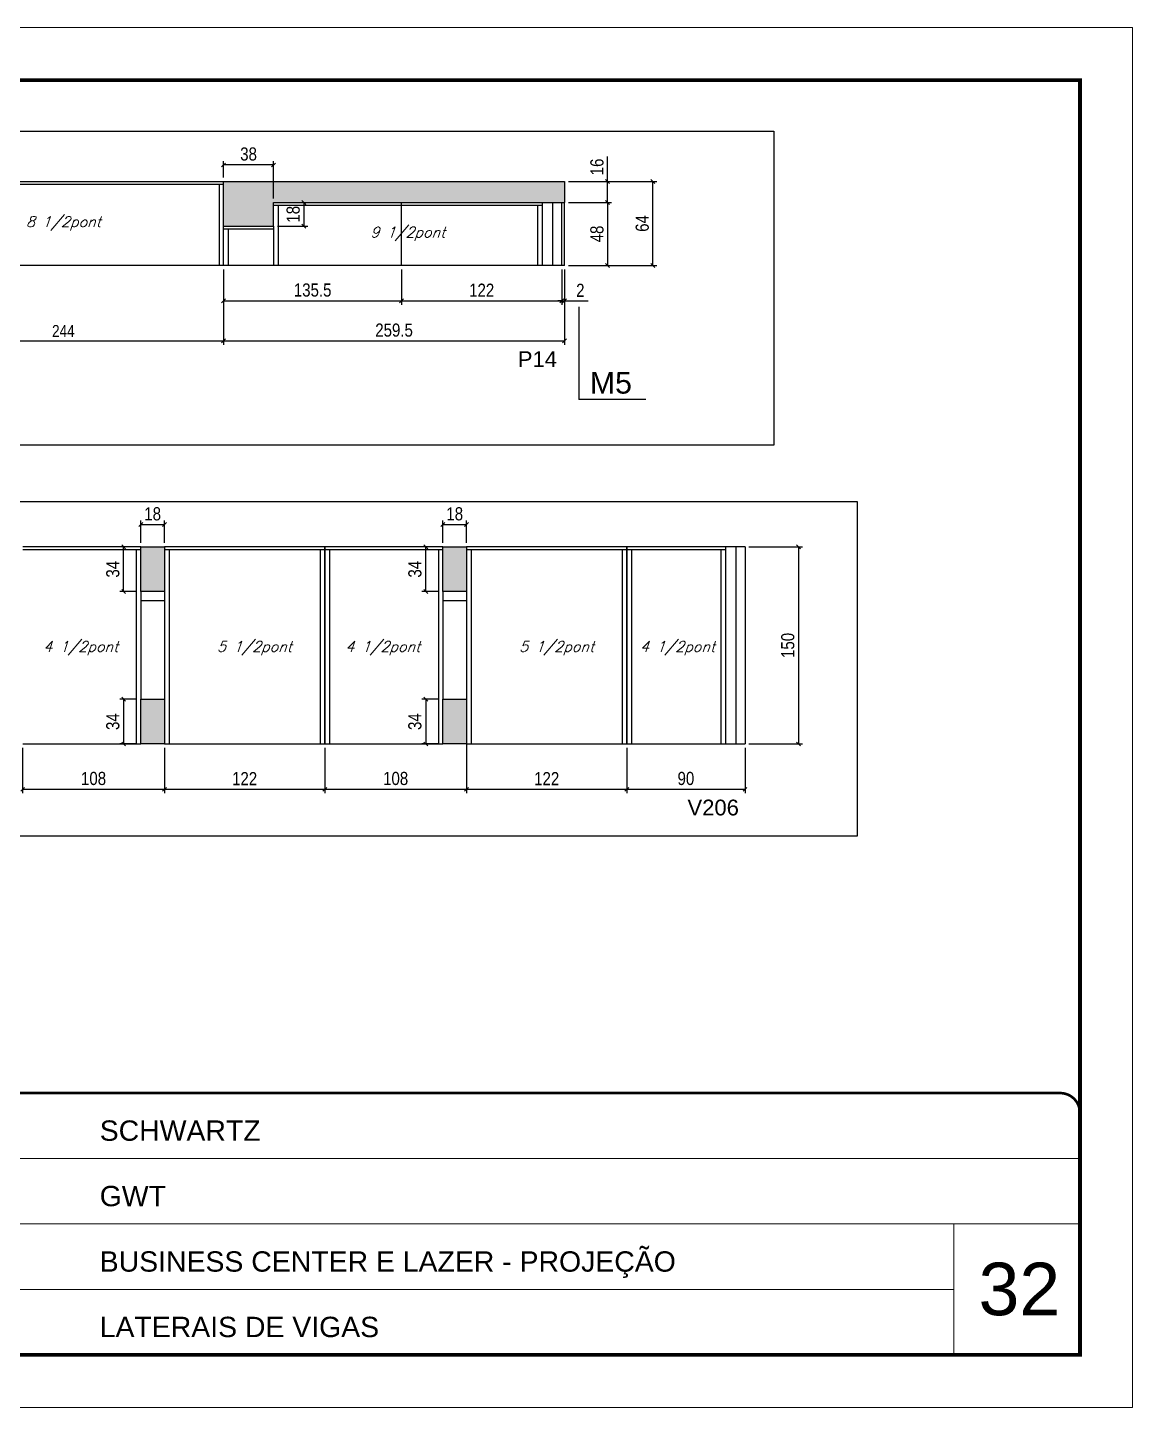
# Model space of a CAD drawing. Extents: x 2603 to 22413, y 1253 to 30260.
# Drawn here: x 8029 to 8870, y 20779 to 21829 of the extents above; entities that cross this region are included whole.
import ezdxf

# ---------------------------------------------------------------- set-up
doc = ezdxf.new("R2010")
doc.units = 0
doc.linetypes.add('CONTINUO', pattern=[0])
doc.linetypes.add('DASHED', pattern=[0.75, 0.5, -0.25])
for name, color, linetype in [('5', 5, 'Continuous'), ('COTA', 241, 'Continuous'), ('NOMENCLATURA', 7, 'Continuous'), ('Painéis', 200, 'Continuous'), ('SARR_2.2x7', 40, 'Continuous'), ('SARR_3.5x7', 81, 'Continuous'), ('texto', 7, 'Continuous')]:
    doc.layers.add(name, color=color, linetype=linetype)
for name, color, linetype, lineweight in [('CARIMBO', 255, 'Continuous', 9), ('Folhas', 255, 'Continuous', 9), ('SARRAFO DE PRESSAO', 251, 'DASHED', 9)]:
    doc.layers.add(name, color=color, linetype=linetype, lineweight=lineweight)
doc.styles.add('ARIAL', font='arial.ttf')
doc.styles.add('COTA TECNICA', font='techl___.ttf', dxfattribs={"height": 10})
doc.styles.add('COTA TECNICA-50', font='techl___.ttf', dxfattribs={"height": 9})
doc.styles.add('Romans', font='romans.shx')
doc.styles.get("Standard").update_dxf_attribs({"font": 'arial.ttf'})
doc.dimstyles.new('COTA PAINEL-50', dxfattribs={"dimtxt": 9, "dimasz": 3, "dimexe": 3, "dimexo": 3, "dimgap": 3, "dimtad": 1, "dimdec": 1, "dimzin": 12, "dimdsep": 46, "dimtxsty": 'COTA TECNICA-50', "dimblk1": 'OBLIQUE', "dimblk2": 'OBLIQUE', "dimsah": 1, "dimcen": 0.9, "dimclrd": 4, "dimclre": 4, "dimclrt": 240, "dimadec": 1, "dimazin": 3, "dimtfac": 1, "dimtdec": 1, "dimtmove": 0, "dimatfit": 3, "dimfxl": 1, "dimtolj": 1, "dimtzin": 12, "dimarcsym": 0})
doc.dimstyles.new('PAINEL', dxfattribs={"dimtxt": 10, "dimasz": 3, "dimexe": 3, "dimexo": 3, "dimgap": 3, "dimtad": 1, "dimdec": 1, "dimzin": 12, "dimdsep": 46, "dimtxsty": 'COTA TECNICA', "dimblk1": 'OBLIQUE', "dimblk2": 'OBLIQUE', "dimsah": 1, "dimcen": 0.9, "dimclrd": 4, "dimclre": 4, "dimclrt": 240, "dimadec": 1, "dimazin": 3, "dimtfac": 1, "dimtdec": 1, "dimtmove": 0, "dimatfit": 3, "dimfxl": 1, "dimtolj": 1, "dimtzin": 12, "dimarcsym": 0})

# ---------------------------------------------------------------- blocks, each defined once
blk = doc.blocks.new('9999999999')
at = {"color": 30, "linetype": 'CONTINUO'}
for p, q in [((98564.6, 34379.6), (99584, 34379.6)), ((98564.6, 34329.8), (99488, 34329.8)), ((99584, 34329.8), (99488, 34329.8)), ((99488, 34329.8), (99488, 34230.2)), ((98564.6, 34280), (99488, 34280))]:
    blk.add_line(p, q, dxfattribs=at)
at = {"color": 30, "linetype": 'CONTINUO', "const_width": 2}
blk.add_lwpolyline([(99584, 34230.2), (99584, 34414.4, 0.414214), (99569, 34429.4), (98229, 34429.4, 0.414214), (98214, 34414.4), (98214, 34245.2, 0.414214), (98229, 34230.2), (99584, 34230.2)], format="xyb", dxfattribs=at)
at = {"layer": 'Folhas'}
blk.add_lwpolyline([(98139, 34190.2), (99624, 34190.2), (99624, 35240.2), (98139, 35240.2)], close=True, dxfattribs=at)
at = {"layer": 'Folhas', "color": 30, "const_width": 3}
blk.add_lwpolyline([(98214, 34230.2), (99584, 34230.2), (99584, 35200.2), (98214, 35200.2)], close=True, dxfattribs=at)
at = {"color": 7, "linetype": 'Continuous', "ltscale": 5, "style": 'ARIAL'}
for s, height, p in [('SCHWARTZ', 15.48, (98837.7, 34393.1)), ('GWT', 15.48, (98837.7, 34343.3)), ('BUSINESS CENTER E LAZER - PROJEÇÃO', 15.483, (98837.7, 34293.5)), ('LATERAIS DE VIGAS', 15.483, (98837.7, 34243.7))]:
    blk.add_text(s, height=height, dxfattribs=at).set_placement(p)
blk = doc.blocks.new('_Oblique')
at = {"color": 0, "linetype": 'ByBlock', "lineweight": -2}
blk.add_line((-0.5, -0.5), (0.5, 0.5), dxfattribs=at)
blk = doc.blocks.new('*D444')
at = {"layer": 'COTA', "color": 4, "linetype": 'ByBlock', "lineweight": -2, "transparency": 16777216}
for p, q in [((7934, 21645.1), (7934, 21587.8)), ((8178, 21645.1), (8178, 21587.8)), ((7934, 21590.8), (8178, 21590.8))]:
    blk.add_line(p, q, dxfattribs=at)
at = {"layer": 'Defpoints', "color": 0, "linetype": 'ByBlock', "transparency": 16777216}
for p in [(7934, 21648.1), (8178, 21648.1), (8178, 21590.8)]:
    blk.add_point(p, dxfattribs=at)
at = {"layer": 'COTA', "color": 4, "linetype": 'ByBlock', "lineweight": -2, "transparency": 16777216, "xscale": 3, "yscale": 3, "zscale": 3, "rotation": 180}
blk.add_blockref('_Oblique', (7934, 21590.8), dxfattribs=at)
at = {"layer": 'COTA', "color": 4, "linetype": 'ByBlock', "lineweight": -2, "transparency": 16777216, "xscale": 3, "yscale": 3, "zscale": 3}
blk.add_blockref('_Oblique', (8178, 21590.8), dxfattribs=at)
at = {"layer": 'COTA', "color": 240, "linetype": 'ByBlock', "transparency": 16777216, "insert": (8056, 21598.3), "char_height": 9, "attachment_point": 5, "style": 'COTA TECNICA-50'}
blk.add_mtext('\\A1;244', dxfattribs=at)
blk = doc.blocks.new('*D2444')
at = {"layer": 'COTA', "color": 4, "linetype": 'ByBlock', "lineweight": -2, "transparency": 16777216}
for p, q in [((8440.5, 21696.1), (8473.4, 21696.1)), ((8470.4, 21696.1), (8470.4, 21648.1)), ((8440.5, 21648.1), (8473.4, 21648.1))]:
    blk.add_line(p, q, dxfattribs=at)
at = {"layer": 'Defpoints', "color": 0, "linetype": 'ByBlock', "transparency": 16777216}
for p in [(8437.5, 21696.1), (8437.5, 21648.1), (8470.4, 21648.1)]:
    blk.add_point(p, dxfattribs=at)
at = {"layer": 'COTA', "color": 4, "linetype": 'ByBlock', "lineweight": -2, "transparency": 16777216, "xscale": 3, "yscale": 3, "zscale": 3}
for p, rotation in [((8470.4, 21696.1), 90), ((8470.4, 21648.1), 270)]:
    blk.add_blockref('_Oblique', p, dxfattribs=dict(at, rotation=rotation))
at = {"layer": 'COTA', "color": 240, "linetype": 'ByBlock', "transparency": 16777216, "insert": (8462.3, 21672.1), "char_height": 10, "attachment_point": 5, "rotation": 90, "style": 'COTA TECNICA'}
blk.add_mtext('\\A1;48', dxfattribs=at)
blk = doc.blocks.new('*D2445')
at = {"layer": 'COTA', "color": 4, "linetype": 'ByBlock', "lineweight": -2, "transparency": 16777216}
for p, q in [((8178, 21645.1), (8178, 21587.8)), ((8437.5, 21645.1), (8437.5, 21587.8)), ((8178, 21590.8), (8437.5, 21590.8))]:
    blk.add_line(p, q, dxfattribs=at)
at = {"layer": 'Defpoints', "color": 0, "linetype": 'ByBlock', "transparency": 16777216}
for p in [(8178, 21648.1), (8437.5, 21648.1), (8437.5, 21590.8)]:
    blk.add_point(p, dxfattribs=at)
at = {"layer": 'COTA', "color": 4, "linetype": 'ByBlock', "lineweight": -2, "transparency": 16777216, "xscale": 3, "yscale": 3, "zscale": 3, "rotation": 180}
blk.add_blockref('_Oblique', (8178, 21590.8), dxfattribs=at)
at = {"layer": 'COTA', "color": 4, "linetype": 'ByBlock', "lineweight": -2, "transparency": 16777216, "xscale": 3, "yscale": 3, "zscale": 3}
blk.add_blockref('_Oblique', (8437.5, 21590.8), dxfattribs=at)
at = {"layer": 'COTA', "color": 240, "linetype": 'ByBlock', "transparency": 16777216, "insert": (8307.8, 21598.9), "char_height": 10, "attachment_point": 5, "style": 'COTA TECNICA'}
blk.add_mtext('\\A1;259.5', dxfattribs=at)
blk = doc.blocks.new('*D2446')
at = {"layer": 'COTA', "color": 4, "linetype": 'ByBlock', "lineweight": -2, "transparency": 16777216}
for p, q in [((8470.4, 21712.1), (8470.4, 21731.1)), ((8440.5, 21712.1), (8473.4, 21712.1)), ((8470.4, 21696.1), (8470.4, 21712.1)), ((8440.5, 21696.1), (8473.4, 21696.1))]:
    blk.add_line(p, q, dxfattribs=at)
at = {"layer": 'Defpoints', "color": 0, "linetype": 'ByBlock', "transparency": 16777216}
for p in [(8437.5, 21712.1), (8470.4, 21712.1), (8437.5, 21696.1)]:
    blk.add_point(p, dxfattribs=at)
at = {"layer": 'COTA', "color": 4, "linetype": 'ByBlock', "lineweight": -2, "transparency": 16777216, "xscale": 3, "yscale": 3, "zscale": 3}
for p, rotation in [((8470.4, 21712.1), 90), ((8470.4, 21696.1), 270)]:
    blk.add_blockref('_Oblique', p, dxfattribs=dict(at, rotation=rotation))
at = {"layer": 'COTA', "color": 240, "linetype": 'ByBlock', "transparency": 16777216, "insert": (8462.3, 21723.1), "char_height": 10, "attachment_point": 5, "rotation": 90, "style": 'COTA TECNICA'}
blk.add_mtext('\\A1;16', dxfattribs=at)
blk = doc.blocks.new('*D2447')
at = {"layer": 'COTA', "color": 4, "linetype": 'ByBlock', "lineweight": -2, "transparency": 16777216}
for p, q in [((8440.5, 21712.1), (8507.9, 21712.1)), ((8504.9, 21648.1), (8504.9, 21712.1)), ((8440.5, 21648.1), (8507.9, 21648.1))]:
    blk.add_line(p, q, dxfattribs=at)
at = {"layer": 'Defpoints', "color": 0, "linetype": 'ByBlock', "transparency": 16777216}
for p in [(8437.5, 21712.1), (8504.9, 21712.1), (8437.5, 21648.1)]:
    blk.add_point(p, dxfattribs=at)
at = {"layer": 'COTA', "color": 4, "linetype": 'ByBlock', "lineweight": -2, "transparency": 16777216, "xscale": 3, "yscale": 3, "zscale": 3}
for p, rotation in [((8504.9, 21712.1), 90), ((8504.9, 21648.1), 270)]:
    blk.add_blockref('_Oblique', p, dxfattribs=dict(at, rotation=rotation))
at = {"layer": 'COTA', "color": 240, "linetype": 'ByBlock', "transparency": 16777216, "insert": (8496.8, 21680.1), "char_height": 10, "attachment_point": 5, "rotation": 90, "style": 'COTA TECNICA'}
blk.add_mtext('\\A1;64', dxfattribs=at)
blk = doc.blocks.new('*D2448')
at = {"layer": 'COTA', "color": 4, "linetype": 'ByBlock', "lineweight": -2, "transparency": 16777216}
for p, q in [((8178, 21715.1), (8178, 21727.6)), ((8216, 21724.6), (8178, 21724.6)), ((8216, 21699.1), (8216, 21727.6))]:
    blk.add_line(p, q, dxfattribs=at)
at = {"layer": 'Defpoints', "color": 0, "linetype": 'ByBlock', "transparency": 16777216}
for p in [(8178, 21724.6), (8178, 21712.1), (8216, 21696.1)]:
    blk.add_point(p, dxfattribs=at)
at = {"layer": 'COTA', "color": 4, "linetype": 'ByBlock', "lineweight": -2, "transparency": 16777216, "xscale": 3, "yscale": 3, "zscale": 3, "rotation": 180}
blk.add_blockref('_Oblique', (8178, 21724.6), dxfattribs=at)
at = {"layer": 'COTA', "color": 4, "linetype": 'ByBlock', "lineweight": -2, "transparency": 16777216, "xscale": 3, "yscale": 3, "zscale": 3}
blk.add_blockref('_Oblique', (8216, 21724.6), dxfattribs=at)
at = {"layer": 'COTA', "color": 240, "linetype": 'ByBlock', "transparency": 16777216, "insert": (8197, 21732.9), "char_height": 10, "attachment_point": 5, "style": 'COTA TECNICA'}
blk.add_mtext('\\A1;38', dxfattribs=at)
blk = doc.blocks.new('*D2449')
at = {"layer": 'COTA', "color": 4, "linetype": 'ByBlock', "lineweight": -2, "transparency": 16777216}
for p, q in [((8219, 21696.1), (8242.1, 21696.1)), ((8239.1, 21696.1), (8239.1, 21678.1)), ((8219, 21678.1), (8242.1, 21678.1))]:
    blk.add_line(p, q, dxfattribs=at)
at = {"layer": 'Defpoints', "color": 0, "linetype": 'ByBlock', "transparency": 16777216}
for p in [(8216, 21696.1), (8216, 21678.1), (8239.1, 21678.1)]:
    blk.add_point(p, dxfattribs=at)
at = {"layer": 'COTA', "color": 4, "linetype": 'ByBlock', "lineweight": -2, "transparency": 16777216, "xscale": 3, "yscale": 3, "zscale": 3}
for p, rotation in [((8239.1, 21696.1), 90), ((8239.1, 21678.1), 270)]:
    blk.add_blockref('_Oblique', p, dxfattribs=dict(at, rotation=rotation))
at = {"layer": 'COTA', "color": 240, "linetype": 'ByBlock', "transparency": 16777216, "insert": (8231, 21687.1), "char_height": 10, "attachment_point": 5, "rotation": 90, "style": 'COTA TECNICA'}
blk.add_mtext('\\A1;18', dxfattribs=at)
blk = doc.blocks.new('*D2450')
at = {"layer": 'COTA', "color": 4, "linetype": 'ByBlock', "lineweight": -2, "transparency": 16777216}
for p, q in [((8178, 21645.1), (8178, 21618.2)), ((8313.5, 21645.1), (8313.5, 21618.2)), ((8178, 21621.2), (8313.5, 21621.2))]:
    blk.add_line(p, q, dxfattribs=at)
at = {"layer": 'Defpoints', "color": 0, "linetype": 'ByBlock', "transparency": 16777216}
for p in [(8178, 21648.1), (8313.5, 21648.1), (8313.5, 21621.2)]:
    blk.add_point(p, dxfattribs=at)
at = {"layer": 'COTA', "color": 4, "linetype": 'ByBlock', "lineweight": -2, "transparency": 16777216, "xscale": 3, "yscale": 3, "zscale": 3, "rotation": 180}
blk.add_blockref('_Oblique', (8178, 21621.2), dxfattribs=at)
at = {"layer": 'COTA', "color": 4, "linetype": 'ByBlock', "lineweight": -2, "transparency": 16777216, "xscale": 3, "yscale": 3, "zscale": 3}
blk.add_blockref('_Oblique', (8313.5, 21621.2), dxfattribs=at)
at = {"layer": 'COTA', "color": 240, "linetype": 'ByBlock', "transparency": 16777216, "insert": (8245.8, 21629.4), "char_height": 10, "attachment_point": 5, "style": 'COTA TECNICA'}
blk.add_mtext('\\A1;135.5', dxfattribs=at)
blk = doc.blocks.new('*D2451')
at = {"layer": 'COTA', "color": 4, "linetype": 'ByBlock', "lineweight": -2, "transparency": 16777216}
for p, q in [((8313.5, 21645.1), (8313.5, 21618.2)), ((8435.5, 21645.1), (8435.5, 21618.2)), ((8313.5, 21621.2), (8435.5, 21621.2))]:
    blk.add_line(p, q, dxfattribs=at)
at = {"layer": 'Defpoints', "color": 0, "linetype": 'ByBlock', "transparency": 16777216}
for p in [(8313.5, 21648.1), (8435.5, 21648.1), (8435.5, 21621.2)]:
    blk.add_point(p, dxfattribs=at)
at = {"layer": 'COTA', "color": 4, "linetype": 'ByBlock', "lineweight": -2, "transparency": 16777216, "xscale": 3, "yscale": 3, "zscale": 3, "rotation": 180}
blk.add_blockref('_Oblique', (8313.5, 21621.2), dxfattribs=at)
at = {"layer": 'COTA', "color": 4, "linetype": 'ByBlock', "lineweight": -2, "transparency": 16777216, "xscale": 3, "yscale": 3, "zscale": 3}
blk.add_blockref('_Oblique', (8435.5, 21621.2), dxfattribs=at)
at = {"layer": 'COTA', "color": 240, "linetype": 'ByBlock', "transparency": 16777216, "insert": (8374.5, 21629.3), "char_height": 10, "attachment_point": 5, "style": 'COTA TECNICA'}
blk.add_mtext('\\A1;122', dxfattribs=at)
blk = doc.blocks.new('*D2452')
at = {"layer": 'COTA', "color": 4, "linetype": 'ByBlock', "lineweight": -2, "transparency": 16777216}
for p, q in [((8435.5, 21645.1), (8435.5, 21618.2)), ((8437.5, 21645.1), (8437.5, 21618.2)), ((8435.5, 21621.2), (8432.5, 21621.2)), ((8435.5, 21621.2), (8437.5, 21621.2)), ((8437.5, 21621.2), (8455.7, 21621.2))]:
    blk.add_line(p, q, dxfattribs=at)
at = {"layer": 'Defpoints', "color": 0, "linetype": 'ByBlock', "transparency": 16777216}
for p in [(8435.5, 21648.1), (8437.5, 21648.1), (8437.5, 21621.2)]:
    blk.add_point(p, dxfattribs=at)
at = {"layer": 'COTA', "color": 4, "linetype": 'ByBlock', "lineweight": -2, "transparency": 16777216, "xscale": 3, "yscale": 3, "zscale": 3}
blk.add_blockref('_Oblique', (8435.5, 21621.2), dxfattribs=at)
at = {"layer": 'COTA', "color": 4, "linetype": 'ByBlock', "lineweight": -2, "transparency": 16777216, "xscale": 3, "yscale": 3, "zscale": 3, "rotation": 180}
blk.add_blockref('_Oblique', (8437.5, 21621.2), dxfattribs=at)
at = {"layer": 'COTA', "color": 240, "linetype": 'ByBlock', "transparency": 16777216, "insert": (8449.6, 21629.2), "char_height": 10, "attachment_point": 5, "style": 'COTA TECNICA'}
blk.add_mtext('\\A1;2', dxfattribs=at)
blk = doc.blocks.new('*D2322')
at = {"layer": 'COTA', "color": 4, "linetype": 'ByBlock', "lineweight": -2, "transparency": 16777216}
for p, q in [((8025, 21281), (8025, 21246.5)), ((8133, 21281), (8133, 21246.5)), ((8025, 21249.5), (8133, 21249.5))]:
    blk.add_line(p, q, dxfattribs=at)
at = {"layer": 'Defpoints', "color": 0, "linetype": 'ByBlock', "transparency": 16777216}
for p in [(8025, 21284), (8133, 21284), (8133, 21249.5)]:
    blk.add_point(p, dxfattribs=at)
at = {"layer": 'COTA', "color": 4, "linetype": 'ByBlock', "lineweight": -2, "transparency": 16777216, "xscale": 3, "yscale": 3, "zscale": 3, "rotation": 180}
blk.add_blockref('_Oblique', (8025, 21249.5), dxfattribs=at)
at = {"layer": 'COTA', "color": 4, "linetype": 'ByBlock', "lineweight": -2, "transparency": 16777216, "xscale": 3, "yscale": 3, "zscale": 3}
blk.add_blockref('_Oblique', (8133, 21249.5), dxfattribs=at)
at = {"layer": 'COTA', "color": 240, "linetype": 'ByBlock', "transparency": 16777216, "insert": (8079, 21257.7), "char_height": 10, "attachment_point": 5, "style": 'COTA TECNICA'}
blk.add_mtext('\\A1;108', dxfattribs=at)
blk = doc.blocks.new('*D2323')
at = {"layer": 'COTA', "color": 4, "linetype": 'ByBlock', "lineweight": -2, "transparency": 16777216}
for p, q in [((8133, 21281), (8133, 21246.5)), ((8255, 21281), (8255, 21246.5)), ((8133, 21249.5), (8255, 21249.5))]:
    blk.add_line(p, q, dxfattribs=at)
at = {"layer": 'Defpoints', "color": 0, "linetype": 'ByBlock', "transparency": 16777216}
for p in [(8133, 21284), (8255, 21284), (8255, 21249.5)]:
    blk.add_point(p, dxfattribs=at)
at = {"layer": 'COTA', "color": 4, "linetype": 'ByBlock', "lineweight": -2, "transparency": 16777216, "xscale": 3, "yscale": 3, "zscale": 3, "rotation": 180}
blk.add_blockref('_Oblique', (8133, 21249.5), dxfattribs=at)
at = {"layer": 'COTA', "color": 4, "linetype": 'ByBlock', "lineweight": -2, "transparency": 16777216, "xscale": 3, "yscale": 3, "zscale": 3}
blk.add_blockref('_Oblique', (8255, 21249.5), dxfattribs=at)
at = {"layer": 'COTA', "color": 240, "linetype": 'ByBlock', "transparency": 16777216, "insert": (8194, 21257.6), "char_height": 10, "attachment_point": 5, "style": 'COTA TECNICA'}
blk.add_mtext('\\A1;122', dxfattribs=at)
blk = doc.blocks.new('*D2324')
at = {"layer": 'COTA', "color": 4, "linetype": 'ByBlock', "lineweight": -2, "transparency": 16777216}
for p, q in [((8363, 21315), (8363, 21246.5)), ((8255, 21281), (8255, 21246.5)), ((8255, 21249.5), (8363, 21249.5))]:
    blk.add_line(p, q, dxfattribs=at)
at = {"layer": 'Defpoints', "color": 0, "linetype": 'ByBlock', "transparency": 16777216}
for p in [(8363, 21318), (8255, 21284), (8363, 21249.5)]:
    blk.add_point(p, dxfattribs=at)
at = {"layer": 'COTA', "color": 4, "linetype": 'ByBlock', "lineweight": -2, "transparency": 16777216, "xscale": 3, "yscale": 3, "zscale": 3, "rotation": 180}
blk.add_blockref('_Oblique', (8255, 21249.5), dxfattribs=at)
at = {"layer": 'COTA', "color": 4, "linetype": 'ByBlock', "lineweight": -2, "transparency": 16777216, "xscale": 3, "yscale": 3, "zscale": 3}
blk.add_blockref('_Oblique', (8363, 21249.5), dxfattribs=at)
at = {"layer": 'COTA', "color": 240, "linetype": 'ByBlock', "transparency": 16777216, "insert": (8309, 21257.7), "char_height": 10, "attachment_point": 5, "style": 'COTA TECNICA'}
blk.add_mtext('\\A1;108', dxfattribs=at)
blk = doc.blocks.new('*D2325')
at = {"layer": 'COTA', "color": 4, "linetype": 'ByBlock', "lineweight": -2, "transparency": 16777216}
for p, q in [((8112, 21434), (8098.9, 21434)), ((8101.9, 21400), (8101.9, 21434)), ((8112, 21400), (8098.9, 21400))]:
    blk.add_line(p, q, dxfattribs=at)
at = {"layer": 'Defpoints', "color": 0, "linetype": 'ByBlock', "transparency": 16777216}
for p in [(8101.9, 21434), (8115, 21434), (8115, 21400)]:
    blk.add_point(p, dxfattribs=at)
at = {"layer": 'COTA', "color": 4, "linetype": 'ByBlock', "lineweight": -2, "transparency": 16777216, "xscale": 3, "yscale": 3, "zscale": 3}
for p, rotation in [((8101.9, 21434), 90), ((8101.9, 21400), 270)]:
    blk.add_blockref('_Oblique', p, dxfattribs=dict(at, rotation=rotation))
at = {"layer": 'COTA', "color": 240, "linetype": 'ByBlock', "transparency": 16777216, "insert": (8093.7, 21417), "char_height": 10, "attachment_point": 5, "rotation": 90, "style": 'COTA TECNICA'}
blk.add_mtext('\\A1;34', dxfattribs=at)
blk = doc.blocks.new('*D2326')
at = {"layer": 'COTA', "color": 4, "linetype": 'ByBlock', "lineweight": -2, "transparency": 16777216}
for p, q in [((8112, 21318), (8098.9, 21318)), ((8101.9, 21318), (8101.9, 21284)), ((8112, 21284), (8098.9, 21284))]:
    blk.add_line(p, q, dxfattribs=at)
at = {"layer": 'Defpoints', "color": 0, "linetype": 'ByBlock', "transparency": 16777216}
for p in [(8115, 21318), (8101.9, 21284), (8115, 21284)]:
    blk.add_point(p, dxfattribs=at)
at = {"layer": 'COTA', "color": 4, "linetype": 'ByBlock', "lineweight": -2, "transparency": 16777216, "xscale": 3, "yscale": 3, "zscale": 3}
for p, rotation in [((8101.9, 21318), 90), ((8101.9, 21284), 270)]:
    blk.add_blockref('_Oblique', p, dxfattribs=dict(at, rotation=rotation))
at = {"layer": 'COTA', "color": 240, "linetype": 'ByBlock', "transparency": 16777216, "insert": (8093.7, 21301), "char_height": 10, "attachment_point": 5, "rotation": 90, "style": 'COTA TECNICA'}
blk.add_mtext('\\A1;34', dxfattribs=at)
blk = doc.blocks.new('*D2327')
at = {"layer": 'COTA', "color": 4, "linetype": 'ByBlock', "lineweight": -2, "transparency": 16777216}
for p, q in [((8115, 21437), (8115, 21454)), ((8133, 21437), (8133, 21454)), ((8115, 21451), (8133, 21451))]:
    blk.add_line(p, q, dxfattribs=at)
at = {"layer": 'Defpoints', "color": 0, "linetype": 'ByBlock', "transparency": 16777216}
for p in [(8133, 21451), (8115, 21434), (8133, 21434)]:
    blk.add_point(p, dxfattribs=at)
at = {"layer": 'COTA', "color": 4, "linetype": 'ByBlock', "lineweight": -2, "transparency": 16777216, "xscale": 3, "yscale": 3, "zscale": 3, "rotation": 180}
blk.add_blockref('_Oblique', (8115, 21451), dxfattribs=at)
at = {"layer": 'COTA', "color": 4, "linetype": 'ByBlock', "lineweight": -2, "transparency": 16777216, "xscale": 3, "yscale": 3, "zscale": 3}
blk.add_blockref('_Oblique', (8133, 21451), dxfattribs=at)
at = {"layer": 'COTA', "color": 240, "linetype": 'ByBlock', "transparency": 16777216, "insert": (8124, 21459.1), "char_height": 10, "attachment_point": 5, "style": 'COTA TECNICA'}
blk.add_mtext('\\A1;18', dxfattribs=at)
blk = doc.blocks.new('*D2328')
at = {"layer": 'COTA', "color": 4, "linetype": 'ByBlock', "lineweight": -2, "transparency": 16777216}
for p, q in [((8363, 21281), (8363, 21246.5)), ((8485, 21281), (8485, 21246.5)), ((8363, 21249.5), (8485, 21249.5))]:
    blk.add_line(p, q, dxfattribs=at)
at = {"layer": 'Defpoints', "color": 0, "linetype": 'ByBlock', "transparency": 16777216}
for p in [(8363, 21284), (8485, 21284), (8485, 21249.5)]:
    blk.add_point(p, dxfattribs=at)
at = {"layer": 'COTA', "color": 4, "linetype": 'ByBlock', "lineweight": -2, "transparency": 16777216, "xscale": 3, "yscale": 3, "zscale": 3, "rotation": 180}
blk.add_blockref('_Oblique', (8363, 21249.5), dxfattribs=at)
at = {"layer": 'COTA', "color": 4, "linetype": 'ByBlock', "lineweight": -2, "transparency": 16777216, "xscale": 3, "yscale": 3, "zscale": 3}
blk.add_blockref('_Oblique', (8485, 21249.5), dxfattribs=at)
at = {"layer": 'COTA', "color": 240, "linetype": 'ByBlock', "transparency": 16777216, "insert": (8424, 21257.6), "char_height": 10, "attachment_point": 5, "style": 'COTA TECNICA'}
blk.add_mtext('\\A1;122', dxfattribs=at)
blk = doc.blocks.new('*D2329')
at = {"layer": 'COTA', "color": 4, "linetype": 'ByBlock', "lineweight": -2, "transparency": 16777216}
for p, q in [((8485, 21281), (8485, 21246.5)), ((8575, 21281), (8575, 21246.5)), ((8485, 21249.5), (8575, 21249.5))]:
    blk.add_line(p, q, dxfattribs=at)
at = {"layer": 'Defpoints', "color": 0, "linetype": 'ByBlock', "transparency": 16777216}
for p in [(8485, 21284), (8575, 21284), (8575, 21249.5)]:
    blk.add_point(p, dxfattribs=at)
at = {"layer": 'COTA', "color": 4, "linetype": 'ByBlock', "lineweight": -2, "transparency": 16777216, "xscale": 3, "yscale": 3, "zscale": 3, "rotation": 180}
blk.add_blockref('_Oblique', (8485, 21249.5), dxfattribs=at)
at = {"layer": 'COTA', "color": 4, "linetype": 'ByBlock', "lineweight": -2, "transparency": 16777216, "xscale": 3, "yscale": 3, "zscale": 3}
blk.add_blockref('_Oblique', (8575, 21249.5), dxfattribs=at)
at = {"layer": 'COTA', "color": 240, "linetype": 'ByBlock', "transparency": 16777216, "insert": (8530, 21257.7), "char_height": 10, "attachment_point": 5, "style": 'COTA TECNICA'}
blk.add_mtext('\\A1;90', dxfattribs=at)
blk = doc.blocks.new('*D2330')
at = {"layer": 'COTA', "color": 4, "linetype": 'ByBlock', "lineweight": -2, "transparency": 16777216}
for p, q in [((8342, 21434), (8328.9, 21434)), ((8331.9, 21400), (8331.9, 21434)), ((8342, 21400), (8328.9, 21400))]:
    blk.add_line(p, q, dxfattribs=at)
at = {"layer": 'Defpoints', "color": 0, "linetype": 'ByBlock', "transparency": 16777216}
for p in [(8331.9, 21434), (8345, 21434), (8345, 21400)]:
    blk.add_point(p, dxfattribs=at)
at = {"layer": 'COTA', "color": 4, "linetype": 'ByBlock', "lineweight": -2, "transparency": 16777216, "xscale": 3, "yscale": 3, "zscale": 3}
for p, rotation in [((8331.9, 21434), 90), ((8331.9, 21400), 270)]:
    blk.add_blockref('_Oblique', p, dxfattribs=dict(at, rotation=rotation))
at = {"layer": 'COTA', "color": 240, "linetype": 'ByBlock', "transparency": 16777216, "insert": (8323.7, 21417), "char_height": 10, "attachment_point": 5, "rotation": 90, "style": 'COTA TECNICA'}
blk.add_mtext('\\A1;34', dxfattribs=at)
blk = doc.blocks.new('*D2331')
at = {"layer": 'COTA', "color": 4, "linetype": 'ByBlock', "lineweight": -2, "transparency": 16777216}
for p, q in [((8342, 21318), (8328.9, 21318)), ((8331.9, 21318), (8331.9, 21284)), ((8342, 21284), (8328.9, 21284))]:
    blk.add_line(p, q, dxfattribs=at)
at = {"layer": 'Defpoints', "color": 0, "linetype": 'ByBlock', "transparency": 16777216}
for p in [(8345, 21318), (8331.9, 21284), (8345, 21284)]:
    blk.add_point(p, dxfattribs=at)
at = {"layer": 'COTA', "color": 4, "linetype": 'ByBlock', "lineweight": -2, "transparency": 16777216, "xscale": 3, "yscale": 3, "zscale": 3}
for p, rotation in [((8331.9, 21318), 90), ((8331.9, 21284), 270)]:
    blk.add_blockref('_Oblique', p, dxfattribs=dict(at, rotation=rotation))
at = {"layer": 'COTA', "color": 240, "linetype": 'ByBlock', "transparency": 16777216, "insert": (8323.7, 21301), "char_height": 10, "attachment_point": 5, "rotation": 90, "style": 'COTA TECNICA'}
blk.add_mtext('\\A1;34', dxfattribs=at)
blk = doc.blocks.new('*D2332')
at = {"layer": 'COTA', "color": 4, "linetype": 'ByBlock', "lineweight": -2, "transparency": 16777216}
for p, q in [((8345, 21437), (8345, 21454)), ((8363, 21437), (8363, 21454)), ((8345, 21451), (8363, 21451))]:
    blk.add_line(p, q, dxfattribs=at)
at = {"layer": 'Defpoints', "color": 0, "linetype": 'ByBlock', "transparency": 16777216}
for p in [(8363, 21451), (8345, 21434), (8363, 21434)]:
    blk.add_point(p, dxfattribs=at)
at = {"layer": 'COTA', "color": 4, "linetype": 'ByBlock', "lineweight": -2, "transparency": 16777216, "xscale": 3, "yscale": 3, "zscale": 3, "rotation": 180}
blk.add_blockref('_Oblique', (8345, 21451), dxfattribs=at)
at = {"layer": 'COTA', "color": 4, "linetype": 'ByBlock', "lineweight": -2, "transparency": 16777216, "xscale": 3, "yscale": 3, "zscale": 3}
blk.add_blockref('_Oblique', (8363, 21451), dxfattribs=at)
at = {"layer": 'COTA', "color": 240, "linetype": 'ByBlock', "transparency": 16777216, "insert": (8354, 21459.1), "char_height": 10, "attachment_point": 5, "style": 'COTA TECNICA'}
blk.add_mtext('\\A1;18', dxfattribs=at)
blk = doc.blocks.new('*D2333')
at = {"layer": 'COTA', "color": 4, "linetype": 'ByBlock', "lineweight": -2, "transparency": 16777216}
for p, q in [((8578, 21434), (8618.7, 21434)), ((8615.7, 21434), (8615.7, 21284)), ((8578, 21284), (8618.7, 21284))]:
    blk.add_line(p, q, dxfattribs=at)
at = {"layer": 'Defpoints', "color": 0, "linetype": 'ByBlock', "transparency": 16777216}
for p in [(8575, 21434), (8575, 21284), (8615.7, 21284)]:
    blk.add_point(p, dxfattribs=at)
at = {"layer": 'COTA', "color": 4, "linetype": 'ByBlock', "lineweight": -2, "transparency": 16777216, "xscale": 3, "yscale": 3, "zscale": 3}
for p, rotation in [((8615.7, 21434), 90), ((8615.7, 21284), 270)]:
    blk.add_blockref('_Oblique', p, dxfattribs=dict(at, rotation=rotation))
at = {"layer": 'COTA', "color": 240, "linetype": 'ByBlock', "transparency": 16777216, "insert": (8607.6, 21359), "char_height": 10, "attachment_point": 5, "rotation": 90, "style": 'COTA TECNICA'}
blk.add_mtext('\\A1;150', dxfattribs=at)

msp = doc.modelspace()

# ---------------------------------------------------------------- hatches: boundary and pattern name
at = {"layer": 'COTA', "linetype": 'ByBlock'}
h = msp.add_hatch(dxfattribs=at)
h.set_pattern_fill('AR-CONC', color=256, scale=0.03)
h.set_pattern_definition([(50, (-126315.1394, -5371.0305), (5.46554007, -0.47817257), [0.5715, -6.2865]), (355, (-126315.1394, -5371.0305), (-1.05730264, 5.73170536), [0.4572, -5.02921753]), (100.4514447, (-126314.684, -5371.0704), (4.40823741, 5.25353256), [0.48570026, -5.34270734]), (46.1842, (-126315.1394, -5369.5065), (8.13237123, -1.26126984), [0.85725, -9.42975]), (96.6355576, (-126314.462, -5369.612), (7.122124, 7.42278374), [0.7285507, -8.01406824]), (351.184151, (-126315.1394, -5369.5065), (7.122124, 7.42278374), [0.685799, -7.54379196]), (21, (-126314.3774, -5369.8875), (4.54843174, -3.06795595), [0.5715, -6.2865]), (326, (-126314.3774, -5369.8875), (1.85406085, 5.52563898), [0.4572, -5.0292]), (71.451445, (-126313.9984, -5370.143), (6.40249258, 2.45768307), [0.48570026, -5.34269813]), (37.5, (-126315.1394, -5371.0305), (0.092658098, 2.536651166), [0, -4.96824, 0, -5.1054, 0, -5.04825]), (7.5, (-126315.1394, -5371.0305), (2.004589875, 3.005417245), [0, -2.91084, 0, -4.85394, 0, -1.92405]), (327.5, (-126316.8387, -5371.0305), (4.067717855, -0.17186232), [0, -1.905, 0, -5.9436, 0, -7.8867]), (317.5, (-126317.6007, -5371.0305), (4.44387544, 0.76279473), [0, -2.4765, 0, -3.94716, 0, -5.6007])])
h.paths.add_polyline_path([(8216.05, 21678.1), (8216.05, 21696.1), (8437.55, 21696.1), (8437.55, 21712.1), (8178.05, 21712.1), (8178.05, 21678.1)])
h = msp.add_hatch(dxfattribs=at)
h.set_pattern_fill('AR-CONC', color=256, scale=0.03)
h.set_pattern_definition([(50, (-126418.0314, -5371.0305), (5.46554007, -0.47817257), [0.5715, -6.2865]), (355, (-126418.0314, -5371.0305), (-1.05730264, 5.73170536), [0.4572, -5.02921753]), (100.4514447, (-126417.576, -5371.0704), (4.40823741, 5.25353256), [0.48570026, -5.34270734]), (46.1842, (-126418.0314, -5369.5065), (8.13237123, -1.26126984), [0.85725, -9.42975]), (96.6355576, (-126417.354, -5369.612), (7.122124, 7.42278374), [0.7285507, -8.01406824]), (351.184151, (-126418.031, -5369.5065), (7.122124, 7.42278374), [0.685799, -7.54379196]), (21, (-126417.2694, -5369.8875), (4.54843174, -3.06795595), [0.5715, -6.2865]), (326, (-126417.2694, -5369.8875), (1.85406085, 5.52563898), [0.4572, -5.0292]), (71.451445, (-126416.8904, -5370.143), (6.40249258, 2.45768307), [0.48570026, -5.34269813]), (37.5, (-126418.0314, -5371.0305), (0.092658098, 2.536651166), [0, -4.96824, 0, -5.1054, 0, -5.04825]), (7.5, (-126418.0314, -5371.0305), (2.004589875, 3.005417245), [0, -2.91084, 0, -4.85394, 0, -1.92405]), (327.5, (-126419.7307, -5371.0305), (4.067717855, -0.17186232), [0, -1.905, 0, -5.9436, 0, -7.8867]), (317.5, (-126420.4927, -5371.0305), (4.44387544, 0.76279473), [0, -2.4765, 0, -3.94716, 0, -5.6007])])
h.paths.add_polyline_path([(8363.05, 21434.01), (8345.05, 21434.01), (8345.05, 21400.01), (8363.05, 21400.01)])
h.paths.add_polyline_path([(8133.05, 21434.01), (8115.05, 21434.01), (8115.05, 21400.01), (8133.05, 21400.01)])
h.paths.add_polyline_path([(8133.05, 21318.01), (8115.05, 21318.01), (8115.05, 21284.01), (8133.05, 21284.01)])
h.paths.add_polyline_path([(8363.05, 21318.01), (8345.05, 21318.01), (8345.05, 21284.01), (8363.05, 21284.01)])

# ---------------------------------------------------------------- linework, layer by layer
for p, q in [((8178.05, 21712.1), (8437.55, 21712.1)), ((8437.55, 21712.1), (8437.55, 21696.1)), ((8216.05, 21678.1), (8216.05, 21648.1)), ((8115.05, 21434.01), (8133.05, 21434.01)), ((8345.05, 21434.01), (8363.05, 21434.01)), ((8115.05, 21400.01), (8115.05, 21318.01)), ((8345.05, 21400.01), (8345.05, 21318.01)), ((8133.05, 21284.01), (8115.05, 21284.01)), ((8363.05, 21284.01), (8345.05, 21284.01))]:
    msp.add_line(p, q, dxfattribs=at)
msp.add_lwpolyline([(7687.83, 21750.35), (8596.84, 21750.35), (8596.84, 21511.41), (7687.83, 21511.41)], close=True, dxfattribs=at)
at = {"layer": 'COTA'}
msp.add_lwpolyline([(7874.79, 21468.63), (8660.35, 21468.63), (8660.35, 21213.85), (7874.79, 21213.85)], close=True, dxfattribs=at)
at = {"layer": 'NOMENCLATURA', "linetype": 'Continuous'}
for p in [(8448.37, 21616.76), (8499.42, 21546.21)]:
    msp.add_line(p, (8448.37, 21546.21), dxfattribs=at)
at = {"layer": 'Painéis', "linetype": 'Continuous'}
for p, q in [((7720.55, 21712.1), (8178.05, 21712.1)), ((8178.05, 21648.1), (8178.05, 21712.1)), ((8216.05, 21696.1), (8437.55, 21696.1)), ((8216.05, 21678.1), (8216.05, 21696.1)), ((8313.55, 21648.1), (8313.55, 21696.1)), ((8435.55, 21648.1), (8435.55, 21696.1)), ((8437.55, 21648.1), (8437.55, 21696.1)), ((8178.05, 21678.1), (8216.05, 21678.1)), ((8437.55, 21648.1), (7720.55, 21648.1)), ((8115.05, 21434.01), (8025.05, 21434.01)), ((8115.05, 21400.01), (8115.05, 21434.01)), ((8133.05, 21434.01), (8133.05, 21400.01)), ((8255.05, 21434.01), (8133.05, 21434.01)), ((8255.05, 21284.01), (8255.05, 21434.01)), ((8255.05, 21434.01), (8255.05, 21284.01)), ((8345.05, 21434.01), (8255.05, 21434.01)), ((8345.05, 21400.01), (8345.05, 21434.01)), ((8363.05, 21434.01), (8363.05, 21400.01)), ((8485.05, 21434.01), (8363.05, 21434.01)), ((8485.05, 21284.01), (8485.05, 21434.01)), ((8485.05, 21434.01), (8485.05, 21284.01)), ((8575.05, 21434.01), (8485.05, 21434.01)), ((8575.05, 21434.01), (8575.05, 21284.01)), ((8133.05, 21400.01), (8115.05, 21400.01)), ((8133.05, 21400.01), (8133.05, 21284.01)), ((8363.05, 21400.01), (8345.05, 21400.01)), ((8363.05, 21400.01), (8363.05, 21284.01)), ((8115.05, 21284.01), (8115.05, 21318.01)), ((8115.05, 21318.01), (8133.05, 21318.01)), ((8345.05, 21284.01), (8345.05, 21318.01)), ((8345.05, 21318.01), (8363.05, 21318.01)), ((8025.05, 21284.01), (8115.05, 21284.01)), ((8133.05, 21284.01), (8255.05, 21284.01)), ((8255.05, 21284.01), (8345.05, 21284.01)), ((8363.05, 21284.01), (8485.05, 21284.01)), ((8485.05, 21284.01), (8575.05, 21284.01))]:
    msp.add_line(p, q, dxfattribs=at)
at = {"layer": 'SARR_2.2x7', "linetype": 'Continuous'}
for p, q in [((7934.05, 21709.9), (8178.05, 21709.9)), ((8216.05, 21693.9), (8420.55, 21693.9)), ((8428.55, 21696.1), (8428.55, 21648.1)), ((8178.05, 21675.9), (8216.05, 21675.9)), ((8115.05, 21431.81), (8025.05, 21431.81)), ((8255.05, 21431.81), (8133.05, 21431.81)), ((8345.05, 21431.81), (8255.05, 21431.81)), ((8485.05, 21431.81), (8363.05, 21431.81)), ((8560.05, 21431.81), (8485.05, 21431.81)), ((8568.05, 21434.01), (8568.05, 21284.01)), ((8133.05, 21393.01), (8115.05, 21393.01)), ((8363.05, 21393.01), (8345.05, 21393.01))]:
    msp.add_line(p, q, dxfattribs=at)
at = {"layer": 'SARR_3.5x7'}
for p, q in [((8174.55, 21709.9), (8174.55, 21648.1)), ((8219.55, 21693.9), (8219.55, 21648.1)), ((8417.05, 21693.9), (8417.05, 21648.1)), ((8420.55, 21696.1), (8420.55, 21648.1)), ((8181.55, 21675.9), (8181.55, 21648.1)), ((8111.55, 21431.81), (8111.55, 21284.01)), ((8136.55, 21431.81), (8136.55, 21284.01)), ((8251.55, 21431.81), (8251.55, 21284.01)), ((8258.55, 21431.81), (8258.55, 21284.01)), ((8341.55, 21431.81), (8341.55, 21284.01)), ((8366.55, 21431.81), (8366.55, 21284.01)), ((8481.55, 21431.81), (8481.55, 21284.01)), ((8488.55, 21431.81), (8488.55, 21284.01)), ((8556.55, 21431.81), (8556.55, 21284.01)), ((8560.05, 21434.01), (8560.05, 21284.01))]:
    msp.add_line(p, q, dxfattribs=at)

# ---------------------------------------------------------------- block references
at = {"layer": 'SARRAFO DE PRESSAO', "color": 6, "linetype": 'ByBlock'}
msp.add_blockref('9999999999', (-90754.01, -13411.06), dxfattribs=at)

# ---------------------------------------------------------------- texts
at = {"layer": '5', "linetype": 'Continuous'}
for s, p in [('P14', (8402.02, 21570.86)), ('V206', (8531.21, 21229.64))]:
    msp.add_text(s, height=12, rotation=359.99996, dxfattribs=at).set_placement(p)
at = {"layer": 'CARIMBO', "style": 'ARIAL'}
msp.add_text('32', height=40, dxfattribs=at).set_placement((8752.83, 20849.29))
at = {"layer": 'NOMENCLATURA', "linetype": 'Continuous'}
msp.add_text('M5', height=16.5, dxfattribs=at).set_placement((8456.87, 21550.63))
at = {"layer": 'texto', "color": 2, "char_height": 8, "attachment_point": 5, "style": 'Romans'}
for s, insert in [('{\\Q19;\\C256;8 1/2pont}', (8056.05, 21680.1)), ('{\\Q19;\\C256;9 1/2pont}', (8318.3, 21672.1)), ('{\\Q19;\\C256;4 1/2pont}', (8069.26, 21356.81)), ('{\\Q19;\\C256;5 1/2pont}', (8201.55, 21356.81)), ('{\\Q19;\\C256;4 1/2pont}', (8299.26, 21356.81)), ('{\\Q19;\\C256;5 1/2pont}', (8431.55, 21356.81)), ('{\\Q19;\\C256;4 1/2pont}', (8523.67, 21356.81))]:
    msp.add_mtext(s, dxfattribs=dict(at, insert=insert))

# ---------------------------------------------------------------- dimensions: what is measured, and where the dimension line sits
at = {"layer": 'COTA', "linetype": 'ByBlock'}
for base, p1, p2, picture, middle in [((8178.05, 21724.61), (8216.05, 21696.1), (8178.05, 21712.1), '*D2448', (8197.05, 21732.85)), ((8437.55, 21590.76), (8178.05, 21648.1), (8437.55, 21648.1), '*D2445', (8307.8, 21598.9)), ((8313.55, 21621.21), (8178.05, 21648.1), (8313.55, 21648.1), '*D2450', (8245.8, 21629.43)), ((8437.55, 21621.21), (8435.55, 21648.1), (8437.55, 21648.1), '*D2452', (8449.6, 21629.21)), ((8133.05, 21450.99), (8115.05, 21434.01), (8133.05, 21434.01), '*D2327', (8124.05, 21459.09)), ((8363.05, 21450.99), (8345.05, 21434.01), (8363.05, 21434.01), '*D2332', (8354.05, 21459.09)), ((8363.05, 21249.54), (8255.05, 21284.01), (8363.05, 21318.01), '*D2324', (8309.05, 21257.66)), ((8133.05, 21249.54), (8025.05, 21284.01), (8133.05, 21284.01), '*D2322', (8079.05, 21257.66)), ((8255.05, 21249.54), (8133.05, 21284.01), (8255.05, 21284.01), '*D2323', (8194.05, 21257.6)), ((8485.05, 21249.54), (8363.05, 21284.01), (8485.05, 21284.01), '*D2328', (8424.05, 21257.6)), ((8575.05, 21249.54), (8485.05, 21284.01), (8575.05, 21284.01), '*D2329', (8530.05, 21257.67))]:
    dim = msp.add_linear_dim(base=base, p1=p1, p2=p2, dimstyle='PAINEL', dxfattribs=at)
    dim.commit()
    dim.dimension.update_dxf_attribs({"geometry": picture, "text_midpoint": middle})
for base, p1, p2, picture, middle in [((8470.42, 21712.1), (8437.55, 21696.1), (8437.55, 21712.1), '*D2446', (8462.31, 21723.1)), ((8504.93, 21712.1), (8437.55, 21648.1), (8437.55, 21712.1), '*D2447', (8496.83, 21680.1)), ((8239.11, 21678.1), (8216.05, 21696.1), (8216.05, 21678.1), '*D2449', (8231.01, 21687.1)), ((8470.42, 21648.1), (8437.55, 21696.1), (8437.55, 21648.1), '*D2444', (8462.32, 21672.1)), ((8101.94, 21434.01), (8115.05, 21400.01), (8115.05, 21434.01), '*D2325', (8093.72, 21417.01)), ((8331.94, 21434.01), (8345.05, 21400.01), (8345.05, 21434.01), '*D2330', (8323.72, 21417.01)), ((8615.71, 21284.01), (8575.05, 21434.01), (8575.05, 21284.01), '*D2333', (8607.6, 21359.01)), ((8101.94, 21284.01), (8115.05, 21318.01), (8115.05, 21284.01), '*D2326', (8093.72, 21301.01)), ((8331.94, 21284.01), (8345.05, 21318.01), (8345.05, 21284.01), '*D2331', (8323.72, 21301.01))]:
    dim = msp.add_linear_dim(base=base, p1=p1, p2=p2, angle=90, dimstyle='PAINEL', dxfattribs=at)
    dim.commit()
    dim.dimension.update_dxf_attribs({"geometry": picture, "text_midpoint": middle})
dim = msp.add_linear_dim(base=(8178.05, 21590.76), p1=(7934.05, 21648.1), p2=(8178.05, 21648.1), angle=180, dimstyle='COTA PAINEL-50', override={"dimarcsym": 1}, dxfattribs=at)
dim.commit()
dim.dimension.update_dxf_attribs({"geometry": '*D444', "text_midpoint": (8056.05, 21598.32)})
dim = msp.add_linear_dim(base=(8435.55, 21621.21), p1=(8313.55, 21648.1), p2=(8435.55, 21648.1), dimstyle='PAINEL', override={"dimtmove": 1}, dxfattribs=at)
dim.commit()
dim.dimension.update_dxf_attribs({"geometry": '*D2451', "text_midpoint": (8374.55, 21629.27)})

doc.saveas('drawing.dxf')
